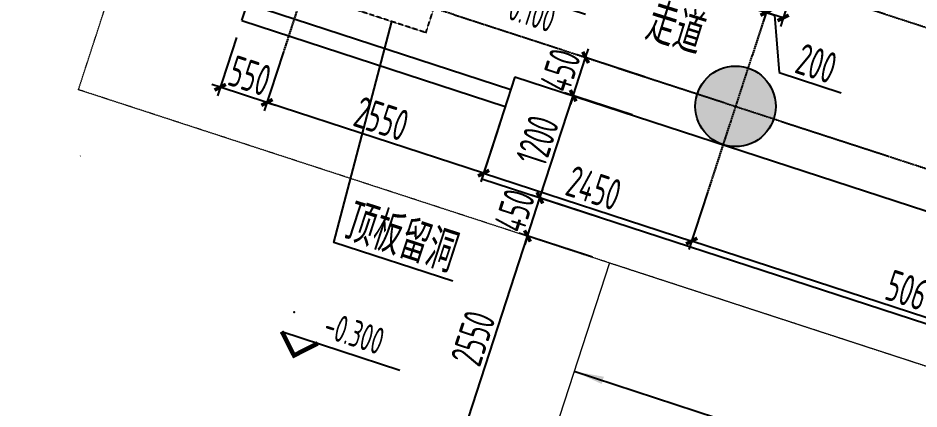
# Model space of a CAD drawing. Header units: millimetres. Extents: x 11639278 to 23698211, y -13072636 to -5537337.
# Drawn here: x 11831825 to 11841909, y -6356633 to -6352263 of the extents above; entities that cross this region are included whole.
import ezdxf
from ezdxf.enums import TextEntityAlignment as Align

# ---------------------------------------------------------------- set-up
doc = ezdxf.new("R2010")
doc.units = ezdxf.units.MM
doc.header["$LTSCALE"] = 10
for name, pattern in [('A2-RG-AXIS$0$CENTER', [2, 1.25, -0.25, 0.25, -0.25]), ('A2-RG-AXIS$0$DOTE', [2.4200000000000004, 2, -0.2, 0.02, -0.2]), ('A2-RI-F1$0$HIDDEN', [0.375, 0.25, -0.125]), ('A2-RI-F1$0$Overhead 1_16_', [2.5796875, 1.5875, -0.9921875])]:
    doc.linetypes.add(name, pattern=pattern)
for name, color, linetype in [('A2-RB-F1$0$A-DIMS-100', 1, 'Continuous'), ('A2-RG-AXIS$0$A-GRID', 1, 'A2-RG-AXIS$0$CENTER'), ('A2-RI-F1$0$$0$AUDIT_D_120618114340-341', 1, 'Continuous'), ('A2-RI-F1$0$A-SYMB', 4, 'Continuous'), ('A2-RI-F1$0$A-SYMB-AREA', 4, 'Continuous'), ('A2-RI-F1$0$A-SYMB-NAME', 4, 'Continuous'), ('A2-RI-F1$0$A-SYMB-VOID', 35, 'Continuous'), ('A2-RI-F1$0$A-WALL', 7, 'Continuous'), ('A2-RS-F1$0$A-HATH-GRAY', 8, 'Continuous'), ('A2-RS-F1$0$A-WALL-CONC', 6, 'Continuous')]:
    doc.layers.add(name, color=color, linetype=linetype)
for name, color, linetype, lineweight in [('A2-RI-F1$0$A-DETL', 5, 'Continuous', 5), ('A2-RI-F1$0$A-DETL-LLIN', 3, 'Continuous', 5), ('A2-RI-F1$0$A-FLOR-OVHD', 8, 'A2-RI-F1$0$Overhead 1_16_', 5)]:
    doc.layers.add(name, color=color, linetype=linetype, lineweight=lineweight)
doc.styles.add('A2-RB-F1$0$XD2008', font='hzs.shx', dxfattribs={"width": 0.7, "bigfont": 'hztxt.shx'})
doc.styles.add('A2-RI-F1$0$ECADI', font='hzs.shx', dxfattribs={"width": 0.7, "bigfont": 'hztxt.shx'})
doc.styles.add('A2-RI-F1$0$XD2008', font='hzs.shx', dxfattribs={"width": 0.7, "bigfont": 'hztxt.shx'})
doc.dimstyles.new('A2-RB-F1$0$XD100$0', dxfattribs={"dimscale": 100, "dimtxt": 3.5, "dimasz": 1, "dimexe": 1, "dimexo": 2, "dimgap": 0.5, "dimtad": 1, "dimdec": 0, "dimdsep": 46, "dimtxsty": 'A2-RB-F1$0$XD2008', "dimblk1": 'A2-RB-F1$0$_ArchTick', "dimblk2": 'A2-RB-F1$0$_ArchTick', "dimsah": 1, "dimcen": 2.5, "dimclrt": 4, "dimaunit": 1, "dimadec": 0, "dimazin": 0, "dimtfac": 1, "dimtdec": 0, "dimtix": 1, "dimtmove": 1, "dimatfit": 3, "dimfxl": 0, "dimtolj": 1, "dimtzin": 0, "dimarcsym": 0})

# ---------------------------------------------------------------- blocks, each defined once
blk = doc.blocks.new('A2-RG-AXIS')
at = {"layer": 'A2-RG-AXIS$0$A-GRID', "linetype": 'A2-RG-AXIS$0$DOTE'}
for p, q in [((11847953.09771105, -6312274.473892434), (11834792.25508429, -6352651.672811925)), ((11852706.95005826, -6313823.953760517), (11839546.10748518, -6354201.152515314)), ((11832290.15142998, -6349206.685999709), (11870250.84256026, -6361579.665947913)), ((11831825.30751897, -6350632.841719958), (11869785.99864925, -6363005.821668161))]:
    blk.add_line(p, q, dxfattribs=at)
blk = doc.blocks.new('A2-RB-F1$0$_ArchTick')
at = {"color": 0, "linetype": 'ByBlock', "const_width": 0.4}
blk.add_lwpolyline([(-0.5, -0.5), (0.5, 0.5)], dxfattribs=at)
blk = doc.blocks.new('*D1204')
at = {"layer": 'A2-RB-F1$0$A-DIMS-100', "color": 0, "lineweight": -2, "transparency": 16777216}
for p, q in [((11839969.43562605, -6351288.975091491), (11839692.13208386, -6352139.751069346)), ((11840444.82086613, -6351443.923061827), (11840167.51732394, -6352294.699039683)), ((11839723.12167792, -6352044.67402133), (11839628.04462991, -6352013.684427263)), ((11839723.12167792, -6352044.67402133), (11840198.50691801, -6352199.621991666)), ((11840198.50691801, -6352199.621991666), (11840293.58396602, -6352230.611585734))]:
    blk.add_line(p, q, dxfattribs=at)
at = {"layer": 'Defpoints', "color": 0, "transparency": 16777216}
for p in [(11840031.41481418, -6351098.820995458), (11840506.80005427, -6351253.768965795), (11840198.50691801, -6352199.621991666)]:
    blk.add_point(p, dxfattribs=at)
at = {"layer": 'A2-RB-F1$0$A-DIMS-100', "color": 0, "lineweight": -2, "transparency": 16777216, "xscale": 100, "yscale": 100, "zscale": 100}
for p, rotation in [((11839723.12167792, -6352044.67402133), 341.9470404932881), ((11840198.50691801, -6352199.621991666), 161.9470404932881)]:
    blk.add_blockref('A2-RB-F1$0$_ArchTick', p, dxfattribs=dict(at, rotation=rotation))
at = {"layer": 'A2-RB-F1$0$A-DIMS-100', "color": 4, "transparency": 16777216, "insert": (11840030.54088462, -6351908.224648461), "char_height": 350, "attachment_point": 5, "rotation": 341.9470404932881, "style": 'A2-RB-F1$0$XD2008'}
blk.add_mtext('\\A1;500', dxfattribs=at)
blk = doc.blocks.new('*D1205')
at = {"layer": 'A2-RB-F1$0$A-DIMS-100', "color": 0, "lineweight": -2, "transparency": 16777216}
for p, q in [((11840444.8202072, -6351443.921765493), (11840167.51157406, -6352294.69851737)), ((11840634.98938162, -6351505.906949865), (11840357.68074847, -6352356.683701741)), ((11840388.67083135, -6352261.606813048), (11840198.50165693, -6352199.621628677)), ((11840293.58624414, -6352230.614220863), (11840344.96321446, -6352870.949413867)), ((11840344.96321446, -6352870.949413867), (11841039.02450192, -6353097.177018838))]:
    blk.add_line(p, q, dxfattribs=at)
at = {"layer": 'Defpoints', "color": 0, "transparency": 16777216}
for p in [(11840506.80037295, -6351253.767988107), (11840696.96954736, -6351315.753172478), (11840198.50165693, -6352199.621628677)]:
    blk.add_point(p, dxfattribs=at)
at = {"layer": 'A2-RB-F1$0$A-DIMS-100', "color": 0, "lineweight": -2, "transparency": 16777216, "xscale": 100, "yscale": 100, "zscale": 100}
for p, rotation in [((11840198.50165693, -6352199.621628677), 161.9467459268248), ((11840388.67083135, -6352261.606813048), 341.9467459268248)]:
    blk.add_blockref('A2-RB-F1$0$_ArchTick', p, dxfattribs=dict(at, rotation=rotation))
at = {"layer": 'A2-RB-F1$0$A-DIMS-100', "color": 4, "transparency": 16777216, "insert": (11840761.72154465, -6352770.140216794), "char_height": 350, "attachment_point": 5, "rotation": 341.94674592682475, "style": 'A2-RB-F1$0$XD2008'}
blk.add_mtext('\\A1;200', dxfattribs=at)
blk = doc.blocks.new('*D1097')
at = {"layer": 'A2-RB-F1$0$A-DIMS-100', "color": 0, "lineweight": -2, "transparency": 16777216}
for p, q in [((11838254.47728876, -6354937.038451165), (11837432.1740768, -6354669.015438378)), ((11836737.0166431, -6357124.469804146), (11837527.25112692, -6354700.005025977)), ((11837464.24280494, -6357361.503229334), (11836641.93959298, -6357093.480216546))]:
    blk.add_line(p, q, dxfattribs=at)
at = {"layer": 'Defpoints', "color": 0, "transparency": 16777216}
for p in [(11837527.25112692, -6354700.005025977), (11838444.63138901, -6354999.017626368), (11837654.39690519, -6357423.482404536)]:
    blk.add_point(p, dxfattribs=at)
at = {"layer": 'A2-RB-F1$0$A-DIMS-100', "color": 0, "lineweight": -2, "transparency": 16777216, "xscale": 100, "yscale": 100, "zscale": 100}
for p, rotation in [((11837527.25112692, -6354700.005025977), 71.94704439034689), ((11836737.0166431, -6357124.469804146), 251.9470443903469)]:
    blk.add_blockref('A2-RB-F1$0$_ArchTick', p, dxfattribs=dict(at, rotation=rotation))
at = {"layer": 'A2-RB-F1$0$A-DIMS-100', "color": 4, "transparency": 16777216, "insert": (11836918.21052223, -6355842.510842959), "char_height": 350, "attachment_point": 5, "rotation": 71.94704439034689, "style": 'A2-RB-F1$0$XD2008'}
blk.add_mtext('\\A1;2550', dxfattribs=at)
blk = doc.blocks.new('*D1098')
at = {"layer": 'A2-RB-F1$0$A-DIMS-100', "color": 0, "lineweight": -2, "transparency": 16777216}
for p, q in [((11837666.68545432, -6354272.235948258), (11838038.54876804, -6353131.307521028)), ((11838698.26216714, -6353346.328204919), (11837943.47139911, -6353100.318911552)), ((11838326.39885342, -6354487.256632149), (11837571.60808539, -6354241.247338783))]:
    blk.add_line(p, q, dxfattribs=at)
at = {"layer": 'Defpoints', "color": 0, "transparency": 16777216}
for p in [(11838038.54876804, -6353131.307521028), (11838888.416905, -6353408.305423869), (11838516.55359129, -6354549.233851099)]:
    blk.add_point(p, dxfattribs=at)
at = {"layer": 'A2-RB-F1$0$A-DIMS-100', "color": 0, "lineweight": -2, "transparency": 16777216, "xscale": 100, "yscale": 100, "zscale": 100}
for p, rotation in [((11838038.54876804, -6353131.307521028), 71.9476338321243), ((11837666.68545432, -6354272.235948258), 251.9476338321243)]:
    blk.add_blockref('A2-RB-F1$0$_ArchTick', p, dxfattribs=dict(at, rotation=rotation))
at = {"layer": 'A2-RB-F1$0$A-DIMS-100', "color": 4, "transparency": 16777216, "insert": (11837638.69303108, -6353632.047363325), "char_height": 350, "attachment_point": 5, "rotation": 71.94763383212431, "style": 'A2-RB-F1$0$XD2008'}
blk.add_mtext('\\A1;1200', dxfattribs=at)
blk = doc.blocks.new('*D676')
at = {"layer": 'A2-RB-F1$0$A-DIMS-100', "color": 0, "lineweight": -2, "transparency": 16777216}
for p, q in [((11834269.14632831, -6352481.355524964), (11834057.29002199, -6353131.405718302)), ((11834792.21246882, -6352651.82676184), (11834580.3561625, -6353301.876955179)), ((11834088.27666875, -6353036.327709686), (11833993.19866014, -6353005.341062924)), ((11834611.34280926, -6353206.798946562), (11834088.27666875, -6353036.327709686)), ((11834611.34280926, -6353206.798946562), (11834706.42081787, -6353237.785593323))]:
    blk.add_line(p, q, dxfattribs=at)
at = {"layer": 'Defpoints', "color": 0, "transparency": 16777216}
for p in [(11834331.11962184, -6352291.19950773), (11834854.18576234, -6352461.670744607), (11834088.27666875, -6353036.327709686)]:
    blk.add_point(p, dxfattribs=at)
at = {"layer": 'A2-RB-F1$0$A-DIMS-100', "color": 0, "lineweight": -2, "transparency": 16777216, "xscale": 100, "yscale": 100, "zscale": 100}
for p, rotation in [((11834088.27666875, -6353036.327709686), 341.9488166038755), ((11834611.34280926, -6353206.798946562), 161.9488166038754)]:
    blk.add_blockref('A2-RB-F1$0$_ArchTick', p, dxfattribs=dict(at, rotation=rotation))
at = {"layer": 'A2-RB-F1$0$A-DIMS-100', "color": 4, "transparency": 16777216, "insert": (11834419.52969422, -6352907.637808736), "char_height": 350, "attachment_point": 5, "rotation": 341.94881660387546, "style": 'A2-RB-F1$0$XD2008'}
blk.add_mtext('\\A1;550', dxfattribs=at)
blk = doc.blocks.new('*D823')
at = {"layer": 'A2-RB-F1$0$A-DIMS-100', "color": 0, "lineweight": -2, "transparency": 16777216}
for p, q in [((11839546.09809497, -6354201.184525069), (11839334.2104302, -6354851.26253619)), ((11844182.85074031, -6356326.459735882), (11839365.20002427, -6354756.185488174)), ((11844363.74881101, -6355771.458772776), (11844151.86114624, -6356421.536783898))]:
    blk.add_line(p, q, dxfattribs=at)
at = {"layer": 'Defpoints', "color": 0, "transparency": 16777216}
for p in [(11839608.0772831, -6354011.030429035), (11839365.20002427, -6354756.185488174), (11844425.72799914, -6355581.304676743)]:
    blk.add_point(p, dxfattribs=at)
at = {"layer": 'A2-RB-F1$0$A-DIMS-100', "color": 0, "lineweight": -2, "transparency": 16777216, "xscale": 100, "yscale": 100, "zscale": 100}
for p, rotation in [((11839365.20002427, -6354756.185488174), 161.9470404933317), ((11844182.85074031, -6356326.459735882), 341.9470404933317)]:
    blk.add_blockref('A2-RB-F1$0$_ArchTick', p, dxfattribs=dict(at, rotation=rotation))
at = {"layer": 'A2-RB-F1$0$A-DIMS-100', "color": 4, "transparency": 16777216, "insert": (11841843.75196894, -6355327.399253991), "char_height": 350, "attachment_point": 5, "rotation": 341.94704049333166, "style": 'A2-RB-F1$0$XD2008'}
blk.add_mtext('\\A1;5067', dxfattribs=at)
blk = doc.blocks.new('*D824')
at = {"layer": 'A2-RB-F1$0$A-DIMS-100', "color": 0, "lineweight": -2, "transparency": 16777216}
for p, q in [((11837216.90211769, -6353441.989809405), (11837005.0113891, -6354092.066821893)), ((11837036.00143127, -6353996.989919932), (11839365.20047238, -6354756.185634231)), ((11839546.1011588, -6354201.185523706), (11839334.21043021, -6354851.262536192))]:
    blk.add_line(p, q, dxfattribs=at)
at = {"layer": 'Defpoints', "color": 0, "transparency": 16777216}
for p in [(11837278.88220203, -6353251.836005483), (11839608.08124313, -6354011.031719783), (11839365.20047238, -6354756.185634231)]:
    blk.add_point(p, dxfattribs=at)
at = {"layer": 'A2-RB-F1$0$A-DIMS-100', "color": 0, "lineweight": -2, "transparency": 16777216, "xscale": 100, "yscale": 100, "zscale": 100}
for p, rotation in [((11837036.00143127, -6353996.989919932), 161.9467704575669), ((11839365.20047238, -6354756.185634231), 341.9467704575669)]:
    blk.add_blockref('A2-RB-F1$0$_ArchTick', p, dxfattribs=dict(at, rotation=rotation))
at = {"layer": 'A2-RB-F1$0$A-DIMS-100', "color": 4, "transparency": 16777216, "insert": (11838270.3285467, -6354162.664747669), "char_height": 350, "attachment_point": 5, "rotation": 341.9467704575669, "style": 'A2-RB-F1$0$XD2008'}
blk.add_mtext('\\A1;2450', dxfattribs=at)
blk = doc.blocks.new('*D825')
at = {"layer": 'A2-RB-F1$0$A-DIMS-100', "color": 0, "lineweight": -2, "transparency": 16777216}
for p, q in [((11834792.20633825, -6352651.845570319), (11834580.35003192, -6353301.895763656)), ((11837036.01492013, -6353997.038851071), (11834611.33667868, -6353206.81775504)), ((11837216.8845797, -6353442.066666352), (11837005.02827337, -6354092.116859688))]:
    blk.add_line(p, q, dxfattribs=at)
at = {"layer": 'Defpoints', "color": 0, "transparency": 16777216}
for p in [(11834854.17963177, -6352461.689553086), (11834611.33667868, -6353206.81775504), (11837278.85787322, -6353251.910649119)]:
    blk.add_point(p, dxfattribs=at)
at = {"layer": 'A2-RB-F1$0$A-DIMS-100', "color": 0, "lineweight": -2, "transparency": 16777216, "xscale": 100, "yscale": 100, "zscale": 100}
for p, rotation in [((11834611.33667868, -6353206.81775504), 161.9488166038748), ((11837036.01492013, -6353997.038851071), 341.9488166038748)]:
    blk.add_blockref('A2-RB-F1$0$_ArchTick', p, dxfattribs=dict(at, rotation=rotation))
at = {"layer": 'A2-RB-F1$0$A-DIMS-100', "color": 4, "transparency": 16777216, "insert": (11835893.39575462, -6353388.002783668), "char_height": 350, "attachment_point": 5, "rotation": 341.94881660387483, "style": 'A2-RB-F1$0$XD2008'}
blk.add_mtext('\\A1;2550', dxfattribs=at)
blk = doc.blocks.new('*D834')
at = {"layer": 'A2-RB-F1$0$A-DIMS-100', "color": 0, "lineweight": -2, "transparency": 16777216}
for p, q in [((11838326.38260905, -6354487.251337426), (11837571.59184101, -6354241.242044058)), ((11837666.66920994, -6354272.230653532), (11837697.65781942, -6354177.153284601)), ((11837527.24230357, -6354700.011817012), (11837666.66920994, -6354272.230653532)), ((11838186.95570268, -6354915.032500907), (11837432.16493464, -6354669.023207538)), ((11837527.24230357, -6354700.011817012), (11837496.2536941, -6354795.089185944))]:
    blk.add_line(p, q, dxfattribs=at)
at = {"layer": 'Defpoints', "color": 0, "transparency": 16777216}
for p in [(11837666.66920994, -6354272.230653532), (11838516.53734691, -6354549.228556376), (11838377.11044054, -6354977.009719856)]:
    blk.add_point(p, dxfattribs=at)
at = {"layer": 'A2-RB-F1$0$A-DIMS-100', "color": 0, "lineweight": -2, "transparency": 16777216, "xscale": 100, "yscale": 100, "zscale": 100}
for p, rotation in [((11837666.66920994, -6354272.230653532), 251.9476338321444), ((11837527.24230357, -6354700.011817012), 71.9476338321444)]:
    blk.add_blockref('A2-RB-F1$0$_ArchTick', p, dxfattribs=dict(at, rotation=rotation))
at = {"layer": 'A2-RB-F1$0$A-DIMS-100', "color": 4, "transparency": 16777216, "insert": (11837383.03167666, -6354416.396863956), "char_height": 350, "attachment_point": 5, "rotation": 71.94763383214436, "style": 'A2-RB-F1$0$XD2008'}
blk.add_mtext('\\A1;450', dxfattribs=at)
blk = doc.blocks.new('*D835')
at = {"layer": 'A2-RB-F1$0$A-DIMS-100', "color": 0, "lineweight": -2, "transparency": 16777216}
for p, q in [((11838177.97567507, -6352703.526357764), (11838208.96428455, -6352608.448988833)), ((11838038.54876871, -6353131.307521245), (11838177.97567507, -6352703.526357764)), ((11838837.68907419, -6352918.54704166), (11838082.89830614, -6352672.537748288)), ((11838698.26216783, -6353346.328205141), (11837943.47139978, -6353100.318911769)), ((11838038.54876871, -6353131.307521245), (11838007.56015923, -6353226.384890175))]:
    blk.add_line(p, q, dxfattribs=at)
at = {"layer": 'Defpoints', "color": 0, "transparency": 16777216}
for p in [(11838177.97567507, -6352703.526357764), (11839027.84381206, -6352980.52426061), (11838888.41690569, -6353408.30542409)]:
    blk.add_point(p, dxfattribs=at)
at = {"layer": 'A2-RB-F1$0$A-DIMS-100', "color": 0, "lineweight": -2, "transparency": 16777216, "xscale": 100, "yscale": 100, "zscale": 100}
for p, rotation in [((11838177.97567507, -6352703.526357764), 251.9476338321444), ((11838038.54876871, -6353131.307521245), 71.9476338321444)]:
    blk.add_blockref('A2-RB-F1$0$_ArchTick', p, dxfattribs=dict(at, rotation=rotation))
at = {"layer": 'A2-RB-F1$0$A-DIMS-100', "color": 4, "transparency": 16777216, "insert": (11837894.3381418, -6352847.692568188), "char_height": 350, "attachment_point": 5, "rotation": 71.94763383214436, "style": 'A2-RB-F1$0$XD2008'}
blk.add_mtext('\\A1;450', dxfattribs=at)
blk = doc.blocks.new('A2-RS-F1')
at = {"layer": 'A2-RS-F1$0$A-HATH-GRAY', "ltscale": 3}
h = blk.add_hatch(color=256, dxfattribs=at)
h.paths.add_polyline_path([(11844906.56044131, -6323395.852905449), (11843860.74415023, -6323054.971699168), (11843581.84834276, -6323910.618104999), (11844627.6689347, -6324251.500808042)], flags=17)
h.paths.add_polyline_path([(11860882.5898023, -6343275.370514884), (11862023.51222221, -6343647.251429699), (11861713.61803408, -6344598.016532997), (11860572.69072614, -6344226.134024941)])
h.paths.add_polyline_path([(11865221.17885351, -6329964.444590925), (11866362.10127343, -6330336.325505741), (11866052.2070853, -6331287.090609038), (11864911.27977736, -6330915.208100983)])
h.paths.add_polyline_path([(11863051.86161758, -6336619.977228878), (11864192.7840375, -6336991.858143694), (11863882.88984937, -6337942.623246991), (11862741.96254143, -6337570.740738936)])
edge = h.paths.add_edge_path()
edge.add_arc((11859128.83743993, -6350592.16642234), 550, 0, 360)
edge = h.paths.add_edge_path()
edge.add_arc((11856959.37186344, -6357247.678415939), 449.9999999999999, 0, 360)
edge = h.paths.add_edge_path()
edge.add_arc((11853166.7036085, -6357589.156732996), 449.9999999999999, 0, 360)
edge = h.paths.add_edge_path()
edge.add_arc((11867805.91486336, -6323970.623460723), 449.9999999999999, 0, 360)
h.paths.add_polyline_path([(11846029.99933785, -6316399.528479998), (11847075.84511347, -6316740.419391603), (11846796.94051941, -6317596.107446883), (11845751.09034457, -6317255.215101362)])
h.paths.add_polyline_path([(11843860.72775313, -6323054.921841158), (11844906.57352876, -6323395.812752763), (11844627.6689347, -6324251.500808042), (11843581.81875985, -6323910.608462522)])
h.paths.add_polyline_path([(11855493.2232798, -6327056.795293259), (11855968.60851452, -6327211.743280065), (11855813.66053308, -6327687.128498312), (11855338.275293, -6327532.180527976)])
h.paths.add_polyline_path([(11855338.21658511, -6327532.233471887), (11855813.60104128, -6327687.183847262), (11855968.55141665, -6327211.799391082), (11855493.16696048, -6327056.849015715)])
h.paths.add_polyline_path([(11848985.40852566, -6347022.975376734), (11849460.79376037, -6347177.923363539), (11849305.84577894, -6347653.308581786), (11848830.46053885, -6347498.36061145)])
h.paths.add_polyline_path([(11848830.40183097, -6347498.413555361), (11849305.78628714, -6347653.363930736), (11849460.73666251, -6347177.979474556), (11848985.35220633, -6347023.029099189)])
h.paths.add_polyline_path([(11841691.45616842, -6329710.315202315), (11842737.30194404, -6330051.206113921), (11842458.39734998, -6330906.8941692), (11841412.54717514, -6330566.00182368)])
edge = h.paths.add_edge_path()
edge.add_arc((11835566.99318758, -6350274.793449772), 549.9999999999999, 0, 360)
h.paths.add_polyline_path([(11837073.9534731, -6343876.82250524), (11838119.79927668, -6344217.713331052), (11838398.70995235, -6343362.021309935), (11837352.86414876, -6343021.130484126)])
h.paths.add_polyline_path([(11839243.2587376, -6337221.44012183), (11840289.10454118, -6337562.33094764), (11840568.01521684, -6336706.638926526), (11839522.16941326, -6336365.748100712)])
h.paths.add_polyline_path([(11843581.83347457, -6323910.663720283), (11844627.67927816, -6324251.554546096), (11844906.58995382, -6323395.862524978), (11843860.74415023, -6323054.971699168)])
edge = h.paths.add_edge_path()
edge.add_arc((11839855.8415427, -6353250.403283347), 449.9999999999999, 0, 360)
edge = h.paths.add_edge_path()
edge.add_arc((11857822.77974516, -6320716.701391344), 449.9999999999999, 0, 360)
edge = h.paths.add_edge_path()
edge.add_arc((11856666.24705885, -6324264.857165155), 499.9999999999999, 0, 360)
h.paths.add_polyline_path([(11855338.28447194, -6327532.255599339), (11855813.66892812, -6327687.205974705), (11855968.61930349, -6327211.821518534), (11855493.23484731, -6327056.871143163)])
h.paths.add_polyline_path([(11848830.26628793, -6347498.36937545), (11849305.65074411, -6347653.319750817), (11849460.60111947, -6347177.935294642), (11848985.2166633, -6347022.98491927)])
edge = h.paths.add_edge_path()
edge.add_arc((11848133.05237684, -6350444.060172903), 499.9999999999999, 0, 360)
edge = h.paths.add_edge_path()
edge.add_arc((11846511.2155728, -6355419.854289883), 449.9999999999999, 0, 360)
edge = h.paths.add_edge_path()
edge.add_arc((11865992.17153436, -6360191.697866529), 449.9999999999999, 0, 360)
edge = h.paths.add_edge_path()
edge.add_arc((11868161.44334964, -6353536.304580524), 449.9999999999999, 0, 360)
edge = h.paths.add_edge_path()
edge.add_arc((11870330.71516493, -6346880.911294518), 449.9999999999999, 0, 360)
edge = h.paths.add_edge_path()
edge.add_arc((11872499.98698021, -6340225.518008512), 449.9999999999999, 0, 360)
edge = h.paths.add_edge_path()
edge.add_arc((11874669.2587955, -6333570.124722506), 449.9999999999999, 0, 360)
edge = h.paths.add_edge_path()
edge.add_arc((11876838.53061078, -6326914.7314365), 449.9999999999999, 0, 360)
at = {"layer": 'A2-RS-F1$0$A-WALL-CONC'}
blk.add_circle((11839855.8415427, -6353250.403283347), 449.9999999999999, dxfattribs=at)
blk = doc.blocks.new('A2-RI-F1$0$ECADI-TAG-HGHT（国标）')
at = {"color": 1}
blk.add_line((-2.121320343559546, 2.121320343559546), (11.76789873223262, 2.121320343559546), dxfattribs=at)
at = {"color": 1, "const_width": 0.5}
blk.add_lwpolyline([(-2.121320343559546, 2.121320343559546), (0, 0), (2.121320343559546, 2.121320343559546)], dxfattribs=at)
at = {"color": 1}
blk.add_point((-1.480769230769231, 4.6), dxfattribs=at)
at = {"style": 'A2-RI-F1$0$XD2008', "width": 0.7}
blk.add_attdef('FL', text='', height=3, dxfattribs=at).set_placement((-2.688785023899595, 2.967328765217609), align=Align.RIGHT)
for tag, p in [('F.F.L.', (2.283611041903605, 2.967328765217609)), ('T.O.S.', (2.283611041903605, -1.104423031572336))]:
    blk.add_attdef(tag, p, '', height=3, dxfattribs=at)
blk = doc.blocks.new('A2-RI-F1$0$5erhfh')
at = {"layer": 'A2-RI-F1$0$A-SYMB-AREA', "style": 'A2-RI-F1$0$ECADI', "width": 0.7}
blk.add_attdef('340M2', text='', height=2.5, dxfattribs=at).set_placement((0, 1.25), align=Align.MIDDLE_LEFT)
at = {"layer": 'A2-RI-F1$0$A-SYMB-NAME', "style": 'A2-RI-F1$0$ECADI', "width": 0.7}
blk.add_attdef('CHINESENAME', (-12.29193252821193, 3.0875), '', height=4.5, dxfattribs=at)
blk = doc.blocks.new('A2-RI-F1')
blk.add_line((11834521.65351136, -6352353.078553805), (11834521.63999744, -6352353.120014248))
at = {"layer": 'A2-RI-F1$0$$0$AUDIT_D_120618114340-341'}
blk.add_line((11838049.51422955, -6356211.250042326), (11852501.2968816, -6360921.773218867), dxfattribs=at)
at = {"layer": 'A2-RI-F1$0$$0$AUDIT_D_120618114340-341', "extrusion": (0, 0, -1)}
blk.add_solid([(-11838382.45213713, -6356273.447735918), (-11838356.87172111, -6356353.592200261), (-11838048.86783937, -6356211.129287141)], dxfattribs=at)
at = {"layer": 'A2-RI-F1$0$A-DETL'}
blk.add_line((11832523.71031236, -6353803.328002961), (11832522.53557258, -6353806.93207905), dxfattribs=at)
at = {"layer": 'A2-RI-F1$0$A-DETL-LLIN'}
for q in [(11837654.39690519, -6357423.482404537), (11852896.43752705, -6359709.466836783)]:
    blk.add_line((11838444.63155391, -6354999.017680115), q, dxfattribs=at)
at = {"layer": 'A2-RI-F1$0$A-FLOR-OVHD', "ltscale": 0.3}
blk.add_lwpolyline([(11832501.66685732, -6353064.161687121), (11845078.68183555, -6314477.484675723), (11879355.09688378, -6325647.469602646), (11871959.46383702, -6348337.897336116), (11872377.504388, -6348345.5697482), (11867157.72310665, -6364360.022661255), (11832494.41656819, -6353061.798514075)], dxfattribs=at)
at = {"layer": 'A2-RI-F1$0$A-SYMB'}
blk.add_lwpolyline([(11836690.50176974, -6355206.161868354), (11835358.5, -6354772), (11836010.49526157, -6352302.915144334)], dxfattribs=at)
at = {"layer": 'A2-RI-F1$0$A-SYMB-VOID', "linetype": 'A2-RI-F1$0$HIDDEN'}
for q in [(11837020.68305817, -6350494.347138139), (11835630.18773106, -6352178.954845618)]:
    blk.add_line((11836390.80279209, -6352426.87544305), q, dxfattribs=at)
at = {"layer": 'A2-RI-F1$0$A-WALL'}
for p, q in [((11834331.17435039, -6352291.031601737), (11834455.11377184, -6351910.788168985)), ((11834583.6223788, -6352162.959282177), (11837340.86656889, -6353061.660703583)), ((11834331.17435039, -6352291.031601737), (11837278.88894729, -6353251.815310215)), ((11837387.34978509, -6352919.044748614), (11837015.48405548, -6354059.972388403)), ((11837387.3497851, -6352919.044748615), (11844534.20190186, -6355248.503335918)), ((11837015.48405549, -6354059.972388403), (11844162.32677305, -6356389.427912117))]:
    blk.add_line(p, q, dxfattribs=at)
blk.add_blockref('A2-RS-F1', (0, 0))
ref = blk.add_blockref('A2-RI-F1$0$5erhfh', (11839904.34316468, -6353158.274201587), dxfattribs=dict(xscale=99.99999999986335, yscale=99.99999999986335, zscale=99.99999999986335, rotation=342.6999999999227))
ref.add_attrib('CHINESENAME', '走道', (11838822.5721243, -6352497.960615857), dxfattribs={"layer": 'A2-RI-F1$0$A-SYMB-NAME', "height": 450, "rotation": 342.7000000129057, "style": 'A2-RI-F1$0$ECADI', "width": 0.7})
ref = blk.add_blockref('A2-RI-F1$0$5erhfh', (11836526.08206889, -6355407.351111112), dxfattribs=dict(xscale=100.000000000039, yscale=100.000000000039, zscale=100.000000000039, rotation=341.9467493137927))
ref.add_attrib('CHINESENAME', '顶板留洞', (11835453.08520913, -6354732.873272875), dxfattribs={"layer": 'A2-RI-F1$0$A-SYMB-NAME', "height": 450, "rotation": 341.9467493006958, "style": 'A2-RI-F1$0$ECADI', "width": 0.7})
at = {"layer": 'A2-RI-F1$0$A-SYMB', "xscale": 99.999999999679, "yscale": 99.999999999679, "zscale": 99.999999999679, "rotation": 341.9467459266484}
for p, values in [((11836993.06791066, -6352056.069603903), {'F.F.L.': '%%p0.000', 'T.O.S.': '-0.100', 'FL': 'F1'}), ((11834914.00507567, -6356034.952258985), {'F.F.L.': '-0.300'})]:
    blk.add_blockref('A2-RI-F1$0$ECADI-TAG-HGHT（国标）', p, dxfattribs=at).add_auto_attribs(values)
blk = doc.blocks.new('A2-RB-F1')
at = {"layer": 'A2-RB-F1$0$A-DIMS-100'}
for p1, p2, distance, picture, middle in [((11840031.41481419, -6351098.820995458), (11840506.80005427, -6351253.768965795), -994.8279270385615, '*D1204', (11840030.54088462, -6351908.224648461)), ((11834854.18576234, -6352461.670744607), (11834331.11962184, -6352291.199507731), 783.7019441177737, '*D676', (11834419.52969422, -6352907.637808736)), ((11838888.41690569, -6353408.305424091), (11839027.84381206, -6352980.52426061), 893.87006239729, '*D835', (11837894.3381418, -6352847.692568188)), ((11837278.85787322, -6353251.910649118), (11834854.17963177, -6352461.689553086), 783.7019441168881, '*D825', (11835893.39575462, -6353388.002783668)), ((11838516.55359129, -6354549.233851099), (11838888.416905, -6353408.305423869), 893.8700623689942, '*D1098', (11837638.69303108, -6353632.047363325)), ((11837278.88220202, -6353251.836005483), (11839608.08124313, -6354011.031719782), -783.7381099695601, '*D824', (11838270.3285467, -6354162.664747669)), ((11838377.11044055, -6354977.009719857), (11838516.53734692, -6354549.228556376), 893.8700623878581, '*D834', (11837383.03167666, -6354416.396863956)), ((11844425.72799914, -6355581.304676742), (11839608.0772831, -6354011.030429034), 783.7381099696908, '*D823', (11841843.75196894, -6355327.399253991)), ((11837654.39690519, -6357423.482404537), (11838444.63138901, -6354999.017626368), 964.8808633529901, '*D1097', (11836918.21052223, -6355842.510842959))]:
    dim = blk.add_aligned_dim(p1=p1, p2=p2, distance=distance, dimstyle='A2-RB-F1$0$XD100$0', dxfattribs=at)
    dim.commit()
    dim.dimension.update_dxf_attribs({"geometry": picture, "text_midpoint": middle})
dim = blk.add_linear_dim(base=(11840198.50165693, -6352199.621628677), p1=(11840696.96954736, -6351315.753172478), p2=(11840506.80037294, -6351253.767988107), angle=161.94674592715546, dimstyle='A2-RB-F1$0$XD100$0', dxfattribs=at)
dim.commit()
dim.dimension.update_dxf_attribs({"geometry": '*D1205', "text_midpoint": (11840392.50165881, -6352886.444455303), "dimtype": 129})

msp = doc.modelspace()

# ---------------------------------------------------------------- block references
for name in ['A2-RI-F1', 'A2-RB-F1', 'A2-RG-AXIS', 'A2-RS-F1']:
    msp.add_blockref(name, (0, 0))

doc.saveas('drawing.dxf')
